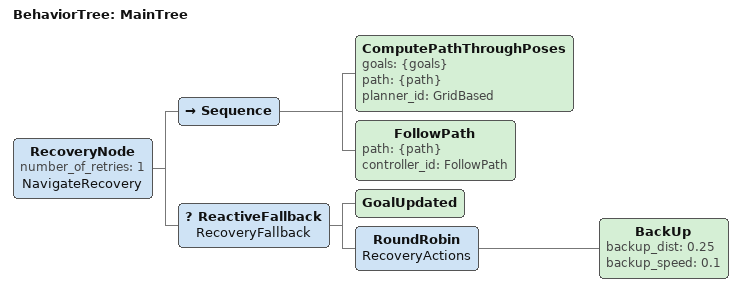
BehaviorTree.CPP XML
<root main_tree_to_execute="MainTree">
  <BehaviorTree ID="MainTree">
    <RecoveryNode number_of_retries="1" name="NavigateRecovery">
      <Sequence>
        <ComputePathThroughPoses goals="{goals}" path="{path}" planner_id="GridBased"/>
        <FollowPath path="{path}" controller_id="FollowPath"/>
      </Sequence>
      <ReactiveFallback name="RecoveryFallback">
        <GoalUpdated/>
        <RoundRobin name="RecoveryActions">
          <BackUp backup_dist="0.25" backup_speed="0.1"/>
        </RoundRobin>
      </ReactiveFallback>
    </RecoveryNode>
  </BehaviorTree>
</root>
